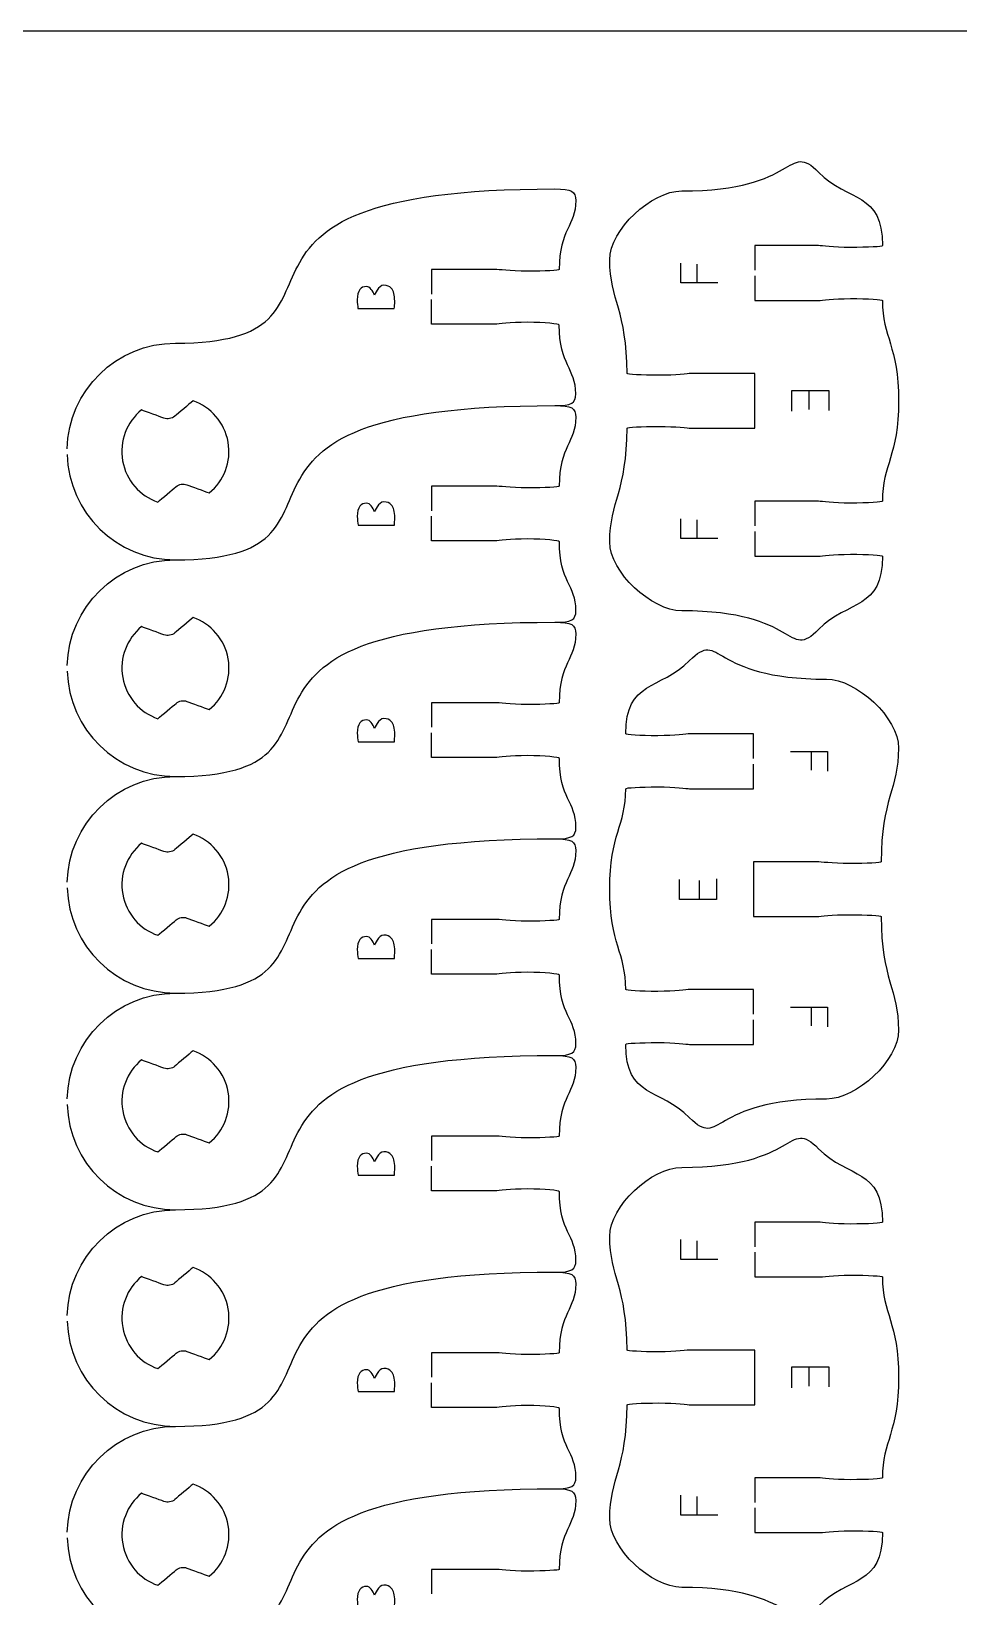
# Model space of a CAD drawing. Extents: x 0 to 300, y 0 to 300.
# Drawn here: x 66.7 to 117.5, y 214.4 to 300.1 of the extents above; entities that cross this region are included whole.
import ezdxf

# ---------------------------------------------------------------- set-up
doc = ezdxf.new("R2010")
doc.units = 0
doc.header["$MEASUREMENT"] = 0
doc.layers.add('DEFAULT', color=7, linetype='CONTINUOUS')

msp = doc.modelspace()

# ---------------------------------------------------------------- linework, layer by layer
at = {"layer": 'DEFAULT', "color": 1}
msp.add_lwpolyline([(294.852, 300.1), (5.151, 300.1)], dxfattribs=at)
at = {"layer": 'DEFAULT', "color": 250}
for points in [[(104.267, 286.317), (102.246, 286.317), (102.246, 287.405)], [(103.137, 286.317), (103.137, 287.342)], [(108.33, 279.291), (108.33, 280.428), (110.351, 280.428), (110.351, 279.336)], [(109.277, 279.381), (109.277, 280.428)], [(104.267, 272.315), (102.246, 272.315), (102.246, 273.403)], [(103.137, 272.315), (103.137, 273.34)], [(108.264, 260.654), (110.285, 260.654), (110.285, 259.566)], [(109.394, 260.654), (109.394, 259.629)], [(104.201, 253.678), (104.201, 252.541), (102.18, 252.541), (102.18, 253.633)], [(103.254, 253.588), (103.254, 252.541)], [(108.264, 246.652), (110.285, 246.652), (110.285, 245.564)], [(109.394, 246.652), (109.394, 245.627)], [(104.267, 232.826), (102.246, 232.826), (102.246, 233.914)], [(103.137, 232.826), (103.137, 233.851)], [(108.33, 225.8), (108.33, 226.937), (110.351, 226.937), (110.351, 225.845)], [(109.277, 225.89), (109.277, 226.937)], [(104.267, 218.824), (102.246, 218.824), (102.246, 219.912)], [(103.137, 218.824), (103.137, 219.849)]]:
    msp.add_lwpolyline(points, dxfattribs=at)
at = {"layer": 'DEFAULT', "color": 1}
for points, knots in [([(106.299, 272.71), (106.299, 272.258), (106.299, 271.807), (106.299, 271.355), (107.466, 271.355), (108.632, 271.355), (109.799, 271.355), (109.975, 271.355), (110.582, 271.454), (111.548, 271.454), (112.515, 271.454), (113.298, 271.412), (113.298, 271.355), (113.298, 268.406), (111.443, 268.978), (109.799, 267.334), (108.042, 265.577), (108.8, 268.357), (102.299, 268.357), (100.64, 268.357), (98.354, 270.473), (98.354, 272.131), (98.354, 274.358), (99.3, 274.915), (99.3, 278.358), (99.3, 278.411), (100.083, 278.457), (101.05, 278.457), (102.016, 278.457), (102.623, 278.358), (102.799, 278.358), (103.966, 278.358), (105.133, 278.358), (106.299, 278.358), (106.299, 279.358), (106.299, 280.357), (106.299, 281.357), (105.133, 281.357), (103.966, 281.357), (102.799, 281.357), (102.623, 281.357), (102.016, 281.258), (101.05, 281.258), (100.083, 281.258), (99.3, 281.3), (99.3, 281.357), (99.3, 284.8), (98.354, 285.357), (98.354, 287.583), (98.354, 289.241), (100.64, 291.358), (102.299, 291.358), (108.8, 291.358), (108.042, 294.138), (109.799, 292.381), (111.443, 290.737), (113.298, 291.312), (113.298, 288.359), (113.298, 288.303), (112.515, 288.26), (111.548, 288.26), (110.582, 288.26), (109.975, 288.359), (109.799, 288.359), (108.632, 288.359), (107.466, 288.359), (106.299, 288.359), (106.299, 287.91), (106.299, 287.461), (106.299, 287.012)], [0, 0, 0, 0, 3.84, 3.84, 3.84, 13.76, 13.76, 13.76, 14.76, 14.76, 14.76, 15.76, 15.76, 15.76, 16.76, 16.76, 16.76, 17.76, 17.76, 17.76, 18.76, 18.76, 18.76, 19.76, 19.76, 19.76, 20.76, 20.76, 20.76, 21.76, 21.76, 21.76, 31.68, 31.68, 31.68, 40.18, 40.18, 40.18, 50.1, 50.1, 50.1, 51.1, 51.1, 51.1, 52.1, 52.1, 52.1, 53.1, 53.1, 53.1, 54.1, 54.1, 54.1, 55.1, 55.1, 55.1, 56.1, 56.1, 56.1, 57.1, 57.1, 57.1, 58.1, 58.1, 58.1, 68.02, 68.02, 68.02, 71.84, 71.84, 71.84, 71.84]), ([(68.622, 277.222), (68.689, 280.429), (71.328, 283.018), (74.552, 283.018), (85.975, 283.022), (74.072, 291.467), (95.345, 291.467), (96.266, 291.467), (96.491, 291.344), (96.491, 290.825), (96.491, 289.432), (95.585, 289.269), (95.585, 287.058), (95.585, 287.005), (94.805, 286.959), (93.839, 286.959), (92.865, 286.959), (92.262, 287.058), (92.085, 287.058), (90.919, 287.058), (89.752, 287.058), (88.586, 287.058), (88.586, 286.608), (88.586, 286.159), (88.586, 285.71)], [0, 0, 0, 0, 1, 1, 1, 2, 2, 2, 3, 3, 3, 4, 4, 4, 5, 5, 5, 6, 6, 6, 15.92, 15.92, 15.92, 19.74, 19.74, 19.74, 19.74]), ([(106.299, 286.712), (106.299, 286.26), (106.299, 285.809), (106.299, 285.357), (107.466, 285.357), (108.632, 285.357), (109.799, 285.357), (109.975, 285.357), (110.582, 285.459), (111.548, 285.459), (112.515, 285.459), (113.298, 285.414), (113.298, 285.357), (113.298, 283.311), (114.177, 282.898), (114.177, 279.857), (114.177, 276.816), (113.298, 276.404), (113.298, 274.358), (113.298, 274.301), (112.515, 274.255), (111.548, 274.255), (110.582, 274.255), (109.975, 274.358), (109.799, 274.358), (108.632, 274.358), (107.466, 274.358), (106.299, 274.358), (106.299, 273.908), (106.299, 273.459), (106.299, 273.01)], [0, 0, 0, 0, 3.84, 3.84, 3.84, 13.76, 13.76, 13.76, 14.76, 14.76, 14.76, 15.76, 15.76, 15.76, 16.76, 16.76, 16.76, 17.76, 17.76, 17.76, 18.76, 18.76, 18.76, 19.76, 19.76, 19.76, 29.68, 29.68, 29.68, 33.5, 33.5, 33.5, 33.5]), ([(68.622, 276.922), (68.707, 273.726), (71.331, 271.151), (74.556, 271.151), (85.979, 271.154), (74.076, 279.6), (95.348, 279.6), (96.269, 279.6), (96.495, 279.723), (96.495, 280.245), (96.495, 281.639), (95.588, 281.801), (95.588, 284.01), (95.578, 284.069), (94.798, 284.158), (93.839, 284.161), (92.872, 284.158), (92.262, 284.059), (92.085, 284.059), (91.21, 284.059), (88.586, 284.055), (88.586, 284.055), (88.586, 284.507), (88.586, 284.958), (88.586, 285.41)], [0, 0, 0, 0, 1.02, 1.02, 1.02, 2.02, 2.02, 2.02, 3.02, 3.02, 3.02, 4.02, 4.02, 4.02, 5.02, 5.02, 5.02, 6.02, 6.02, 6.02, 7.02, 7.02, 7.02, 10.86, 10.86, 10.86, 10.86]), ([(76.407, 274.814), (76.128, 274.917), (75.423, 275.174), (75.183, 275.262), (74.978, 275.336), (74.749, 275.294), (74.583, 275.157), (74.389, 274.991), (73.807, 274.504), (73.585, 274.317), (72.615, 274.652), (71.853, 275.492), (71.662, 276.578), (71.472, 277.658), (71.899, 278.709), (72.689, 279.358), (72.96, 279.259), (73.68, 279.002), (73.92, 278.91), (74.125, 278.84), (74.354, 278.878), (74.52, 279.016), (74.714, 279.182), (75.296, 279.669), (75.522, 279.859), (76.492, 279.517), (77.25, 278.677), (77.441, 277.598), (77.635, 276.515), (77.204, 275.463), (76.407, 274.814)], [1, 1, 1, 1, 2, 2, 2, 3, 3, 3, 4, 4, 4, 5, 5, 5, 6, 6, 6, 7, 7, 7, 8, 8, 8, 9, 9, 9, 10, 10, 10, 11, 11, 11, 11]), ([(95.348, 279.6), (96.269, 279.6), (96.495, 279.476), (96.495, 278.958), (96.495, 277.564), (95.588, 277.402), (95.588, 275.19), (95.588, 275.137), (94.809, 275.091), (93.842, 275.091), (92.868, 275.091), (92.265, 275.19), (92.089, 275.19), (90.922, 275.19), (89.756, 275.19), (88.589, 275.19), (88.589, 274.741), (88.589, 274.292), (88.589, 273.842)], [0, 0, 0, 0, 1, 1, 1, 2, 2, 2, 3, 3, 3, 4, 4, 4, 13.92, 13.92, 13.92, 17.74, 17.74, 17.74, 17.74]), ([(68.626, 265.055), (68.71, 261.859), (71.335, 259.283), (74.559, 259.283), (85.982, 259.287), (74.079, 267.732), (95.352, 267.732), (96.273, 267.732), (96.499, 267.856), (96.499, 268.378), (96.499, 269.771), (95.592, 269.934), (95.592, 272.142), (95.581, 272.202), (94.802, 272.29), (93.842, 272.294), (92.875, 272.29), (92.265, 272.191), (92.089, 272.191), (91.214, 272.191), (88.589, 272.188), (88.589, 272.188), (88.589, 272.639), (88.589, 273.091), (88.589, 273.543)], [0, 0, 0, 0, 1.02, 1.02, 1.02, 2.02, 2.02, 2.02, 3.02, 3.02, 3.02, 4.02, 4.02, 4.02, 5.02, 5.02, 5.02, 6.02, 6.02, 6.02, 7.02, 7.02, 7.02, 10.86, 10.86, 10.86, 10.86]), ([(68.626, 265.355), (68.693, 268.558), (71.328, 271.147), (74.549, 271.151), (74.551, 271.151), (74.553, 271.151), (74.556, 271.151)], [0, 0, 0, 0, 1, 1, 1, 1.02, 1.02, 1.02, 1.02]), ([(76.411, 262.947), (76.132, 263.049), (75.426, 263.307), (75.187, 263.395), (74.982, 263.469), (74.753, 263.427), (74.587, 263.289), (74.393, 263.123), (73.811, 262.636), (73.588, 262.449), (72.618, 262.785), (71.856, 263.624), (71.666, 264.711), (71.475, 265.79), (71.902, 266.842), (72.692, 267.491), (72.964, 267.392), (73.684, 267.134), (73.924, 267.043), (74.128, 266.972), (74.357, 267.011), (74.523, 267.148), (74.717, 267.314), (75.299, 267.801), (75.525, 267.992), (76.495, 267.649), (77.254, 266.81), (77.444, 265.73), (77.638, 264.647), (77.208, 263.596), (76.411, 262.947)], [1, 1, 1, 1, 2, 2, 2, 3, 3, 3, 4, 4, 4, 5, 5, 5, 6, 6, 6, 7, 7, 7, 8, 8, 8, 9, 9, 9, 10, 10, 10, 11, 11, 11, 11]), ([(95.348, 267.732), (96.269, 267.732), (96.495, 267.609), (96.495, 267.09), (96.495, 265.697), (95.588, 265.535), (95.588, 263.323), (95.588, 263.27), (94.809, 263.224), (93.842, 263.224), (92.868, 263.224), (92.265, 263.323), (92.089, 263.323), (90.922, 263.323), (89.756, 263.323), (88.589, 263.323), (88.589, 262.873), (88.589, 262.424), (88.589, 261.975)], [0, 0, 0, 0, 1, 1, 1, 2, 2, 2, 3, 3, 3, 4, 4, 4, 13.92, 13.92, 13.92, 17.74, 17.74, 17.74, 17.74]), ([(106.232, 260.259), (106.232, 260.711), (106.232, 261.162), (106.232, 261.614), (105.065, 261.614), (103.899, 261.614), (102.732, 261.614), (102.556, 261.614), (101.949, 261.515), (100.983, 261.515), (100.016, 261.515), (99.233, 261.557), (99.233, 261.614), (99.233, 264.563), (101.088, 263.991), (102.732, 265.635), (104.489, 267.392), (103.731, 264.612), (110.232, 264.612), (111.891, 264.612), (114.177, 262.496), (114.177, 260.838), (114.177, 258.612), (113.231, 258.054), (113.231, 254.611), (113.231, 254.558), (112.448, 254.512), (111.481, 254.512), (110.515, 254.512), (109.908, 254.611), (109.732, 254.611), (108.565, 254.611), (107.398, 254.611), (106.232, 254.611), (106.232, 253.612), (106.232, 252.612), (106.232, 251.612), (107.398, 251.612), (108.565, 251.612), (109.732, 251.612), (109.908, 251.612), (110.515, 251.711), (111.481, 251.711), (112.448, 251.711), (113.231, 251.669), (113.231, 251.612), (113.231, 248.169), (114.177, 247.612), (114.177, 245.386), (114.177, 243.728), (111.891, 241.611), (110.232, 241.611), (103.731, 241.611), (104.489, 238.831), (102.732, 240.588), (101.088, 242.232), (99.233, 241.657), (99.233, 244.61), (99.233, 244.666), (100.016, 244.709), (100.983, 244.709), (101.949, 244.709), (102.556, 244.61), (102.732, 244.61), (103.899, 244.61), (105.065, 244.61), (106.232, 244.61), (106.232, 245.059), (106.232, 245.508), (106.232, 245.957)], [0, 0, 0, 0, 3.84, 3.84, 3.84, 13.76, 13.76, 13.76, 14.76, 14.76, 14.76, 15.76, 15.76, 15.76, 16.76, 16.76, 16.76, 17.76, 17.76, 17.76, 18.76, 18.76, 18.76, 19.76, 19.76, 19.76, 20.76, 20.76, 20.76, 21.76, 21.76, 21.76, 31.68, 31.68, 31.68, 40.18, 40.18, 40.18, 50.1, 50.1, 50.1, 51.1, 51.1, 51.1, 52.1, 52.1, 52.1, 53.1, 53.1, 53.1, 54.1, 54.1, 54.1, 55.1, 55.1, 55.1, 56.1, 56.1, 56.1, 57.1, 57.1, 57.1, 58.1, 58.1, 58.1, 68.02, 68.02, 68.02, 71.84, 71.84, 71.84, 71.84]), ([(68.626, 253.187), (68.71, 249.991), (71.335, 247.416), (74.559, 247.416), (85.982, 247.419), (74.079, 255.865), (95.352, 255.865), (96.273, 255.865), (96.499, 255.988), (96.499, 256.51), (96.499, 257.904), (95.592, 258.066), (95.592, 260.275), (95.581, 260.335), (94.802, 260.423), (93.842, 260.426), (92.875, 260.423), (92.265, 260.324), (92.089, 260.324), (91.214, 260.324), (88.589, 260.32), (88.589, 260.32), (88.589, 260.772), (88.589, 261.224), (88.589, 261.675)], [0, 0, 0, 0, 1.02, 1.02, 1.02, 2.02, 2.02, 2.02, 3.02, 3.02, 3.02, 4.02, 4.02, 4.02, 5.02, 5.02, 5.02, 6.02, 6.02, 6.02, 7.02, 7.02, 7.02, 10.86, 10.86, 10.86, 10.86]), ([(106.232, 246.257), (106.232, 246.709), (106.232, 247.16), (106.232, 247.612), (105.065, 247.612), (103.899, 247.612), (102.732, 247.612), (102.556, 247.612), (101.949, 247.51), (100.983, 247.51), (100.016, 247.51), (99.233, 247.555), (99.233, 247.612), (99.233, 249.658), (98.354, 250.071), (98.354, 253.112), (98.354, 256.153), (99.233, 256.565), (99.233, 258.612), (99.233, 258.668), (100.016, 258.714), (100.983, 258.714), (101.949, 258.714), (102.556, 258.612), (102.732, 258.612), (103.899, 258.612), (105.065, 258.612), (106.232, 258.612), (106.232, 259.061), (106.232, 259.51), (106.232, 259.959)], [0, 0, 0, 0, 3.84, 3.84, 3.84, 13.76, 13.76, 13.76, 14.76, 14.76, 14.76, 15.76, 15.76, 15.76, 16.76, 16.76, 16.76, 17.76, 17.76, 17.76, 18.76, 18.76, 18.76, 19.76, 19.76, 19.76, 29.68, 29.68, 29.68, 33.5, 33.5, 33.5, 33.5]), ([(68.626, 253.487), (68.693, 256.69), (71.328, 259.28), (74.549, 259.283), (74.551, 259.283), (74.553, 259.283), (74.556, 259.283)], [0, 0, 0, 0, 1, 1, 1, 1.02, 1.02, 1.02, 1.02]), ([(76.411, 251.079), (76.132, 251.182), (75.426, 251.439), (75.187, 251.527), (74.982, 251.602), (74.753, 251.559), (74.587, 251.422), (74.393, 251.256), (73.811, 250.769), (73.588, 250.582), (72.618, 250.917), (71.856, 251.757), (71.666, 252.843), (71.475, 253.923), (71.902, 254.974), (72.692, 255.623), (72.964, 255.524), (73.684, 255.267), (73.924, 255.175), (74.128, 255.105), (74.357, 255.143), (74.523, 255.281), (74.717, 255.447), (75.299, 255.934), (75.525, 256.124), (76.495, 255.782), (77.254, 254.942), (77.444, 253.863), (77.638, 252.78), (77.208, 251.729), (76.411, 251.079)], [1, 1, 1, 1, 2, 2, 2, 3, 3, 3, 4, 4, 4, 5, 5, 5, 6, 6, 6, 7, 7, 7, 8, 8, 8, 9, 9, 9, 10, 10, 10, 11, 11, 11, 11]), ([(95.348, 255.865), (96.269, 255.865), (96.495, 255.741), (96.495, 255.223), (96.495, 253.829), (95.588, 253.667), (95.588, 251.455), (95.588, 251.402), (94.809, 251.356), (93.842, 251.356), (92.868, 251.356), (92.265, 251.455), (92.089, 251.455), (90.922, 251.455), (89.756, 251.455), (88.589, 251.455), (88.589, 251.006), (88.589, 250.557), (88.589, 250.108)], [0, 0, 0, 0, 1, 1, 1, 2, 2, 2, 3, 3, 3, 4, 4, 4, 13.92, 13.92, 13.92, 17.74, 17.74, 17.74, 17.74]), ([(68.626, 241.32), (68.71, 238.124), (71.335, 235.548), (74.559, 235.548), (85.982, 235.552), (74.079, 243.997), (95.352, 243.997), (96.273, 243.997), (96.499, 244.121), (96.499, 244.643), (96.499, 246.037), (95.592, 246.199), (95.592, 248.407), (95.581, 248.467), (94.802, 248.555), (93.842, 248.559), (92.875, 248.555), (92.265, 248.457), (92.089, 248.457), (91.214, 248.457), (88.589, 248.453), (88.589, 248.453), (88.589, 248.905), (88.589, 249.356), (88.589, 249.808)], [0, 0, 0, 0, 1.02, 1.02, 1.02, 2.02, 2.02, 2.02, 3.02, 3.02, 3.02, 4.02, 4.02, 4.02, 5.02, 5.02, 5.02, 6.02, 6.02, 6.02, 7.02, 7.02, 7.02, 10.86, 10.86, 10.86, 10.86]), ([(68.626, 241.62), (68.693, 244.823), (71.328, 247.412), (74.549, 247.416), (74.551, 247.416), (74.553, 247.416), (74.556, 247.416)], [0, 0, 0, 0, 1, 1, 1, 1.02, 1.02, 1.02, 1.02]), ([(76.411, 239.212), (76.132, 239.314), (75.426, 239.572), (75.187, 239.66), (74.982, 239.734), (74.753, 239.692), (74.587, 239.554), (74.393, 239.388), (73.811, 238.902), (73.588, 238.715), (72.618, 239.05), (71.856, 239.889), (71.666, 240.976), (71.475, 242.055), (71.902, 243.107), (72.692, 243.756), (72.964, 243.657), (73.684, 243.399), (73.924, 243.308), (74.128, 243.237), (74.357, 243.276), (74.523, 243.414), (74.717, 243.579), (75.299, 244.066), (75.525, 244.257), (76.495, 243.915), (77.254, 243.075), (77.444, 241.995), (77.638, 240.912), (77.208, 239.861), (76.411, 239.212)], [1, 1, 1, 1, 2, 2, 2, 3, 3, 3, 4, 4, 4, 5, 5, 5, 6, 6, 6, 7, 7, 7, 8, 8, 8, 9, 9, 9, 10, 10, 10, 11, 11, 11, 11]), ([(95.348, 243.997), (96.269, 243.997), (96.495, 243.874), (96.495, 243.355), (96.495, 241.962), (95.588, 241.8), (95.588, 239.588), (95.588, 239.535), (94.809, 239.489), (93.842, 239.489), (92.868, 239.489), (92.265, 239.588), (92.089, 239.588), (90.922, 239.588), (89.756, 239.588), (88.589, 239.588), (88.589, 239.139), (88.589, 238.689), (88.589, 238.24)], [0, 0, 0, 0, 1, 1, 1, 2, 2, 2, 3, 3, 3, 4, 4, 4, 13.92, 13.92, 13.92, 17.74, 17.74, 17.74, 17.74]), ([(106.299, 219.219), (106.299, 218.767), (106.299, 218.316), (106.299, 217.864), (107.466, 217.864), (108.632, 217.864), (109.799, 217.864), (109.975, 217.864), (110.582, 217.963), (111.548, 217.963), (112.515, 217.963), (113.298, 217.921), (113.298, 217.864), (113.298, 214.915), (111.443, 215.487), (109.799, 213.843), (108.042, 212.086), (108.8, 214.866), (102.299, 214.866), (100.64, 214.866), (98.354, 216.982), (98.354, 218.64), (98.354, 220.866), (99.3, 221.424), (99.3, 224.867), (99.3, 224.92), (100.083, 224.966), (101.05, 224.966), (102.016, 224.966), (102.623, 224.867), (102.799, 224.867), (103.966, 224.867), (105.133, 224.867), (106.299, 224.867), (106.299, 225.866), (106.299, 226.866), (106.299, 227.866), (105.133, 227.866), (103.966, 227.866), (102.799, 227.866), (102.623, 227.866), (102.016, 227.767), (101.05, 227.767), (100.083, 227.767), (99.3, 227.809), (99.3, 227.866), (99.3, 231.309), (98.354, 231.866), (98.354, 234.092), (98.354, 235.75), (100.64, 237.867), (102.299, 237.867), (108.8, 237.867), (108.042, 240.647), (109.799, 238.89), (111.443, 237.246), (113.298, 237.821), (113.298, 234.868), (113.298, 234.812), (112.515, 234.769), (111.548, 234.769), (110.582, 234.769), (109.975, 234.868), (109.799, 234.868), (108.632, 234.868), (107.466, 234.868), (106.299, 234.868), (106.299, 234.419), (106.299, 233.97), (106.299, 233.521)], [0, 0, 0, 0, 3.84, 3.84, 3.84, 13.76, 13.76, 13.76, 14.76, 14.76, 14.76, 15.76, 15.76, 15.76, 16.76, 16.76, 16.76, 17.76, 17.76, 17.76, 18.76, 18.76, 18.76, 19.76, 19.76, 19.76, 20.76, 20.76, 20.76, 21.76, 21.76, 21.76, 31.68, 31.68, 31.68, 40.18, 40.18, 40.18, 50.1, 50.1, 50.1, 51.1, 51.1, 51.1, 52.1, 52.1, 52.1, 53.1, 53.1, 53.1, 54.1, 54.1, 54.1, 55.1, 55.1, 55.1, 56.1, 56.1, 56.1, 57.1, 57.1, 57.1, 58.1, 58.1, 58.1, 68.02, 68.02, 68.02, 71.84, 71.84, 71.84, 71.84]), ([(68.626, 229.452), (68.71, 226.256), (71.335, 223.681), (74.559, 223.681), (85.982, 223.685), (74.079, 232.13), (95.352, 232.13), (96.273, 232.13), (96.499, 232.253), (96.499, 232.776), (96.499, 234.169), (95.592, 234.331), (95.592, 236.54), (95.581, 236.6), (94.802, 236.688), (93.842, 236.691), (92.875, 236.688), (92.265, 236.589), (92.089, 236.589), (91.214, 236.589), (88.589, 236.586), (88.589, 236.586), (88.589, 237.037), (88.589, 237.489), (88.589, 237.94)], [0, 0, 0, 0, 1.02, 1.02, 1.02, 2.02, 2.02, 2.02, 3.02, 3.02, 3.02, 4.02, 4.02, 4.02, 5.02, 5.02, 5.02, 6.02, 6.02, 6.02, 7.02, 7.02, 7.02, 10.86, 10.86, 10.86, 10.86]), ([(68.626, 229.752), (68.693, 232.956), (71.328, 235.545), (74.549, 235.548), (74.551, 235.548), (74.553, 235.548), (74.556, 235.548)], [0, 0, 0, 0, 1, 1, 1, 1.02, 1.02, 1.02, 1.02]), ([(76.411, 227.345), (76.132, 227.447), (75.426, 227.704), (75.187, 227.793), (74.982, 227.867), (74.753, 227.824), (74.587, 227.687), (74.393, 227.521), (73.811, 227.034), (73.588, 226.847), (72.618, 227.182), (71.856, 228.022), (71.666, 229.108), (71.475, 230.188), (71.902, 231.239), (72.692, 231.888), (72.964, 231.79), (73.684, 231.532), (73.924, 231.44), (74.128, 231.37), (74.357, 231.409), (74.523, 231.546), (74.717, 231.712), (75.299, 232.199), (75.525, 232.389), (76.495, 232.047), (77.254, 231.207), (77.444, 230.128), (77.638, 229.045), (77.208, 227.994), (76.411, 227.345)], [1, 1, 1, 1, 2, 2, 2, 3, 3, 3, 4, 4, 4, 5, 5, 5, 6, 6, 6, 7, 7, 7, 8, 8, 8, 9, 9, 9, 10, 10, 10, 11, 11, 11, 11]), ([(106.299, 233.221), (106.299, 232.769), (106.299, 232.318), (106.299, 231.866), (107.466, 231.866), (108.632, 231.866), (109.799, 231.866), (109.975, 231.866), (110.582, 231.968), (111.548, 231.968), (112.515, 231.968), (113.298, 231.922), (113.298, 231.866), (113.298, 229.82), (114.177, 229.407), (114.177, 226.366), (114.177, 223.325), (113.298, 222.913), (113.298, 220.866), (113.298, 220.81), (112.515, 220.764), (111.548, 220.764), (110.582, 220.764), (109.975, 220.866), (109.799, 220.866), (108.632, 220.866), (107.466, 220.866), (106.299, 220.866), (106.299, 220.417), (106.299, 219.968), (106.299, 219.519)], [0, 0, 0, 0, 3.84, 3.84, 3.84, 13.76, 13.76, 13.76, 14.76, 14.76, 14.76, 15.76, 15.76, 15.76, 16.76, 16.76, 16.76, 17.76, 17.76, 17.76, 18.76, 18.76, 18.76, 19.76, 19.76, 19.76, 29.68, 29.68, 29.68, 33.5, 33.5, 33.5, 33.5]), ([(95.348, 232.13), (96.269, 232.13), (96.495, 232.007), (96.495, 231.488), (96.495, 230.094), (95.588, 229.932), (95.588, 227.72), (95.588, 227.667), (94.809, 227.622), (93.842, 227.622), (92.868, 227.622), (92.265, 227.72), (92.089, 227.72), (90.922, 227.72), (89.756, 227.72), (88.589, 227.72), (88.589, 227.271), (88.589, 226.822), (88.589, 226.373)], [0, 0, 0, 0, 1, 1, 1, 2, 2, 2, 3, 3, 3, 4, 4, 4, 13.92, 13.92, 13.92, 17.74, 17.74, 17.74, 17.74]), ([(68.626, 217.585), (68.71, 214.389), (71.335, 211.814), (74.559, 211.814), (85.982, 211.817), (74.079, 220.263), (95.352, 220.263), (96.273, 220.263), (96.499, 220.386), (96.499, 220.908), (96.499, 222.302), (95.592, 222.464), (95.592, 224.672), (95.581, 224.732), (94.802, 224.82), (93.842, 224.824), (92.875, 224.82), (92.265, 224.722), (92.089, 224.722), (91.214, 224.722), (88.589, 224.718), (88.589, 224.718), (88.589, 225.17), (88.589, 225.621), (88.589, 226.073)], [0, 0, 0, 0, 1.02, 1.02, 1.02, 2.02, 2.02, 2.02, 3.02, 3.02, 3.02, 4.02, 4.02, 4.02, 5.02, 5.02, 5.02, 6.02, 6.02, 6.02, 7.02, 7.02, 7.02, 10.86, 10.86, 10.86, 10.86]), ([(68.626, 217.885), (68.693, 221.088), (71.328, 223.677), (74.549, 223.681), (74.551, 223.681), (74.553, 223.681), (74.556, 223.681)], [0, 0, 0, 0, 1, 1, 1, 1.02, 1.02, 1.02, 1.02]), ([(76.411, 215.477), (76.132, 215.579), (75.426, 215.837), (75.187, 215.925), (74.982, 215.999), (74.753, 215.957), (74.587, 215.819), (74.393, 215.654), (73.811, 215.167), (73.588, 214.98), (72.618, 215.315), (71.856, 216.154), (71.666, 217.241), (71.475, 218.321), (71.902, 219.372), (72.692, 220.021), (72.964, 219.922), (73.684, 219.665), (73.924, 219.573), (74.128, 219.502), (74.357, 219.541), (74.523, 219.679), (74.717, 219.845), (75.299, 220.331), (75.525, 220.522), (76.495, 220.18), (77.254, 219.34), (77.444, 218.261), (77.638, 217.178), (77.208, 216.126), (76.411, 215.477)], [1, 1, 1, 1, 2, 2, 2, 3, 3, 3, 4, 4, 4, 5, 5, 5, 6, 6, 6, 7, 7, 7, 8, 8, 8, 9, 9, 9, 10, 10, 10, 11, 11, 11, 11]), ([(95.348, 220.263), (96.269, 220.263), (96.495, 220.139), (96.495, 219.621), (96.495, 218.227), (95.588, 218.065), (95.588, 215.853), (95.588, 215.8), (94.809, 215.754), (93.842, 215.754), (92.868, 215.754), (92.265, 215.853), (92.089, 215.853), (90.922, 215.853), (89.756, 215.853), (88.589, 215.853), (88.589, 215.404), (88.589, 214.954), (88.589, 214.505)], [0, 0, 0, 0, 1, 1, 1, 2, 2, 2, 3, 3, 3, 4, 4, 4, 13.92, 13.92, 13.92, 17.74, 17.74, 17.74, 17.74])]:
    msp.add_open_spline(points, degree=3, knots=knots, dxfattribs=at)
at = {"layer": 'DEFAULT', "color": 250}
for points in [[(84.558, 284.922), (84.534, 285.036), (84.516, 285.216), (84.516, 285.399), (84.516, 285.66), (84.561, 285.828), (84.663, 285.953), (84.741, 286.058), (84.861, 286.121), (85.02, 286.121), (85.215, 286.121), (85.386, 285.865), (85.464, 285.652), (85.464, 285.652), (85.676, 286.196), (85.976, 286.196), (86.15, 286.196), (86.282, 286.127), (86.381, 286.025), (86.51, 285.884), (86.57, 285.656), (86.57, 285.327), (86.57, 285.147), (86.558, 285.009), (86.546, 284.922), (85.883, 284.922), (85.221, 284.922), (84.558, 284.922)], [(84.562, 273.055), (84.538, 273.168), (84.52, 273.348), (84.52, 273.531), (84.52, 273.792), (84.565, 273.96), (84.667, 274.086), (84.745, 274.191), (84.864, 274.254), (85.024, 274.254), (85.218, 274.254), (85.389, 273.997), (85.467, 273.784), (85.467, 273.784), (85.68, 274.329), (85.98, 274.329), (86.154, 274.329), (86.286, 274.26), (86.385, 274.158), (86.514, 274.017), (86.574, 273.789), (86.574, 273.459), (86.574, 273.279), (86.562, 273.142), (86.55, 273.055), (85.887, 273.055), (85.224, 273.055), (84.562, 273.055)], [(84.562, 261.187), (84.538, 261.301), (84.52, 261.481), (84.52, 261.664), (84.52, 261.925), (84.565, 262.093), (84.667, 262.219), (84.745, 262.323), (84.864, 262.386), (85.024, 262.386), (85.218, 262.386), (85.389, 262.13), (85.467, 261.917), (85.467, 261.917), (85.68, 262.461), (85.98, 262.461), (86.154, 262.461), (86.286, 262.393), (86.385, 262.29), (86.514, 262.149), (86.574, 261.922), (86.574, 261.592), (86.574, 261.412), (86.562, 261.274), (86.55, 261.187), (85.887, 261.187), (85.224, 261.187), (84.562, 261.187)], [(84.562, 249.32), (84.538, 249.434), (84.52, 249.613), (84.52, 249.796), (84.52, 250.057), (84.565, 250.225), (84.667, 250.351), (84.745, 250.456), (84.864, 250.519), (85.024, 250.519), (85.218, 250.519), (85.389, 250.262), (85.467, 250.049), (85.467, 250.049), (85.68, 250.594), (85.98, 250.594), (86.154, 250.594), (86.286, 250.525), (86.385, 250.423), (86.514, 250.282), (86.574, 250.054), (86.574, 249.724), (86.574, 249.544), (86.562, 249.407), (86.55, 249.32), (85.887, 249.32), (85.224, 249.32), (84.562, 249.32)], [(84.562, 237.452), (84.538, 237.566), (84.52, 237.746), (84.52, 237.929), (84.52, 238.19), (84.565, 238.358), (84.667, 238.484), (84.745, 238.589), (84.864, 238.651), (85.024, 238.651), (85.218, 238.651), (85.389, 238.395), (85.467, 238.182), (85.467, 238.182), (85.68, 238.726), (85.98, 238.726), (86.154, 238.726), (86.286, 238.658), (86.385, 238.555), (86.514, 238.415), (86.574, 238.187), (86.574, 237.857), (86.574, 237.677), (86.562, 237.539), (86.55, 237.452), (85.887, 237.452), (85.224, 237.452), (84.562, 237.452)], [(84.562, 225.585), (84.538, 225.699), (84.52, 225.879), (84.52, 226.061), (84.52, 226.322), (84.565, 226.49), (84.667, 226.616), (84.745, 226.721), (84.864, 226.784), (85.024, 226.784), (85.218, 226.784), (85.389, 226.527), (85.467, 226.314), (85.467, 226.314), (85.68, 226.859), (85.98, 226.859), (86.154, 226.859), (86.286, 226.79), (86.385, 226.688), (86.514, 226.547), (86.574, 226.319), (86.574, 225.989), (86.574, 225.809), (86.562, 225.672), (86.55, 225.585), (85.887, 225.585), (85.224, 225.585), (84.562, 225.585)], [(84.562, 213.717), (84.538, 213.831), (84.52, 214.011), (84.52, 214.194), (84.52, 214.455), (84.565, 214.623), (84.667, 214.749), (84.745, 214.854), (84.864, 214.916), (85.024, 214.916), (85.218, 214.916), (85.389, 214.66), (85.467, 214.447), (85.467, 214.447), (85.68, 214.992), (85.98, 214.992), (86.154, 214.992), (86.286, 214.923), (86.385, 214.82), (86.514, 214.68), (86.574, 214.452), (86.574, 214.122), (86.574, 213.942), (86.562, 213.804), (86.55, 213.717), (85.887, 213.717), (85.224, 213.717), (84.562, 213.717)]]:
    msp.add_open_spline(points, degree=3, knots=[5.635, 5.635, 5.635, 5.635, 6.635, 6.635, 6.635, 7.635, 7.635, 7.635, 8.635, 8.635, 8.635, 9.635, 9.635, 9.635, 10.635, 10.635, 10.635, 11.635, 11.635, 11.635, 12.635, 12.635, 12.635, 13.635, 13.635, 13.635, 19.27, 19.27, 19.27, 19.27], dxfattribs=at)

doc.saveas('drawing.dxf')
